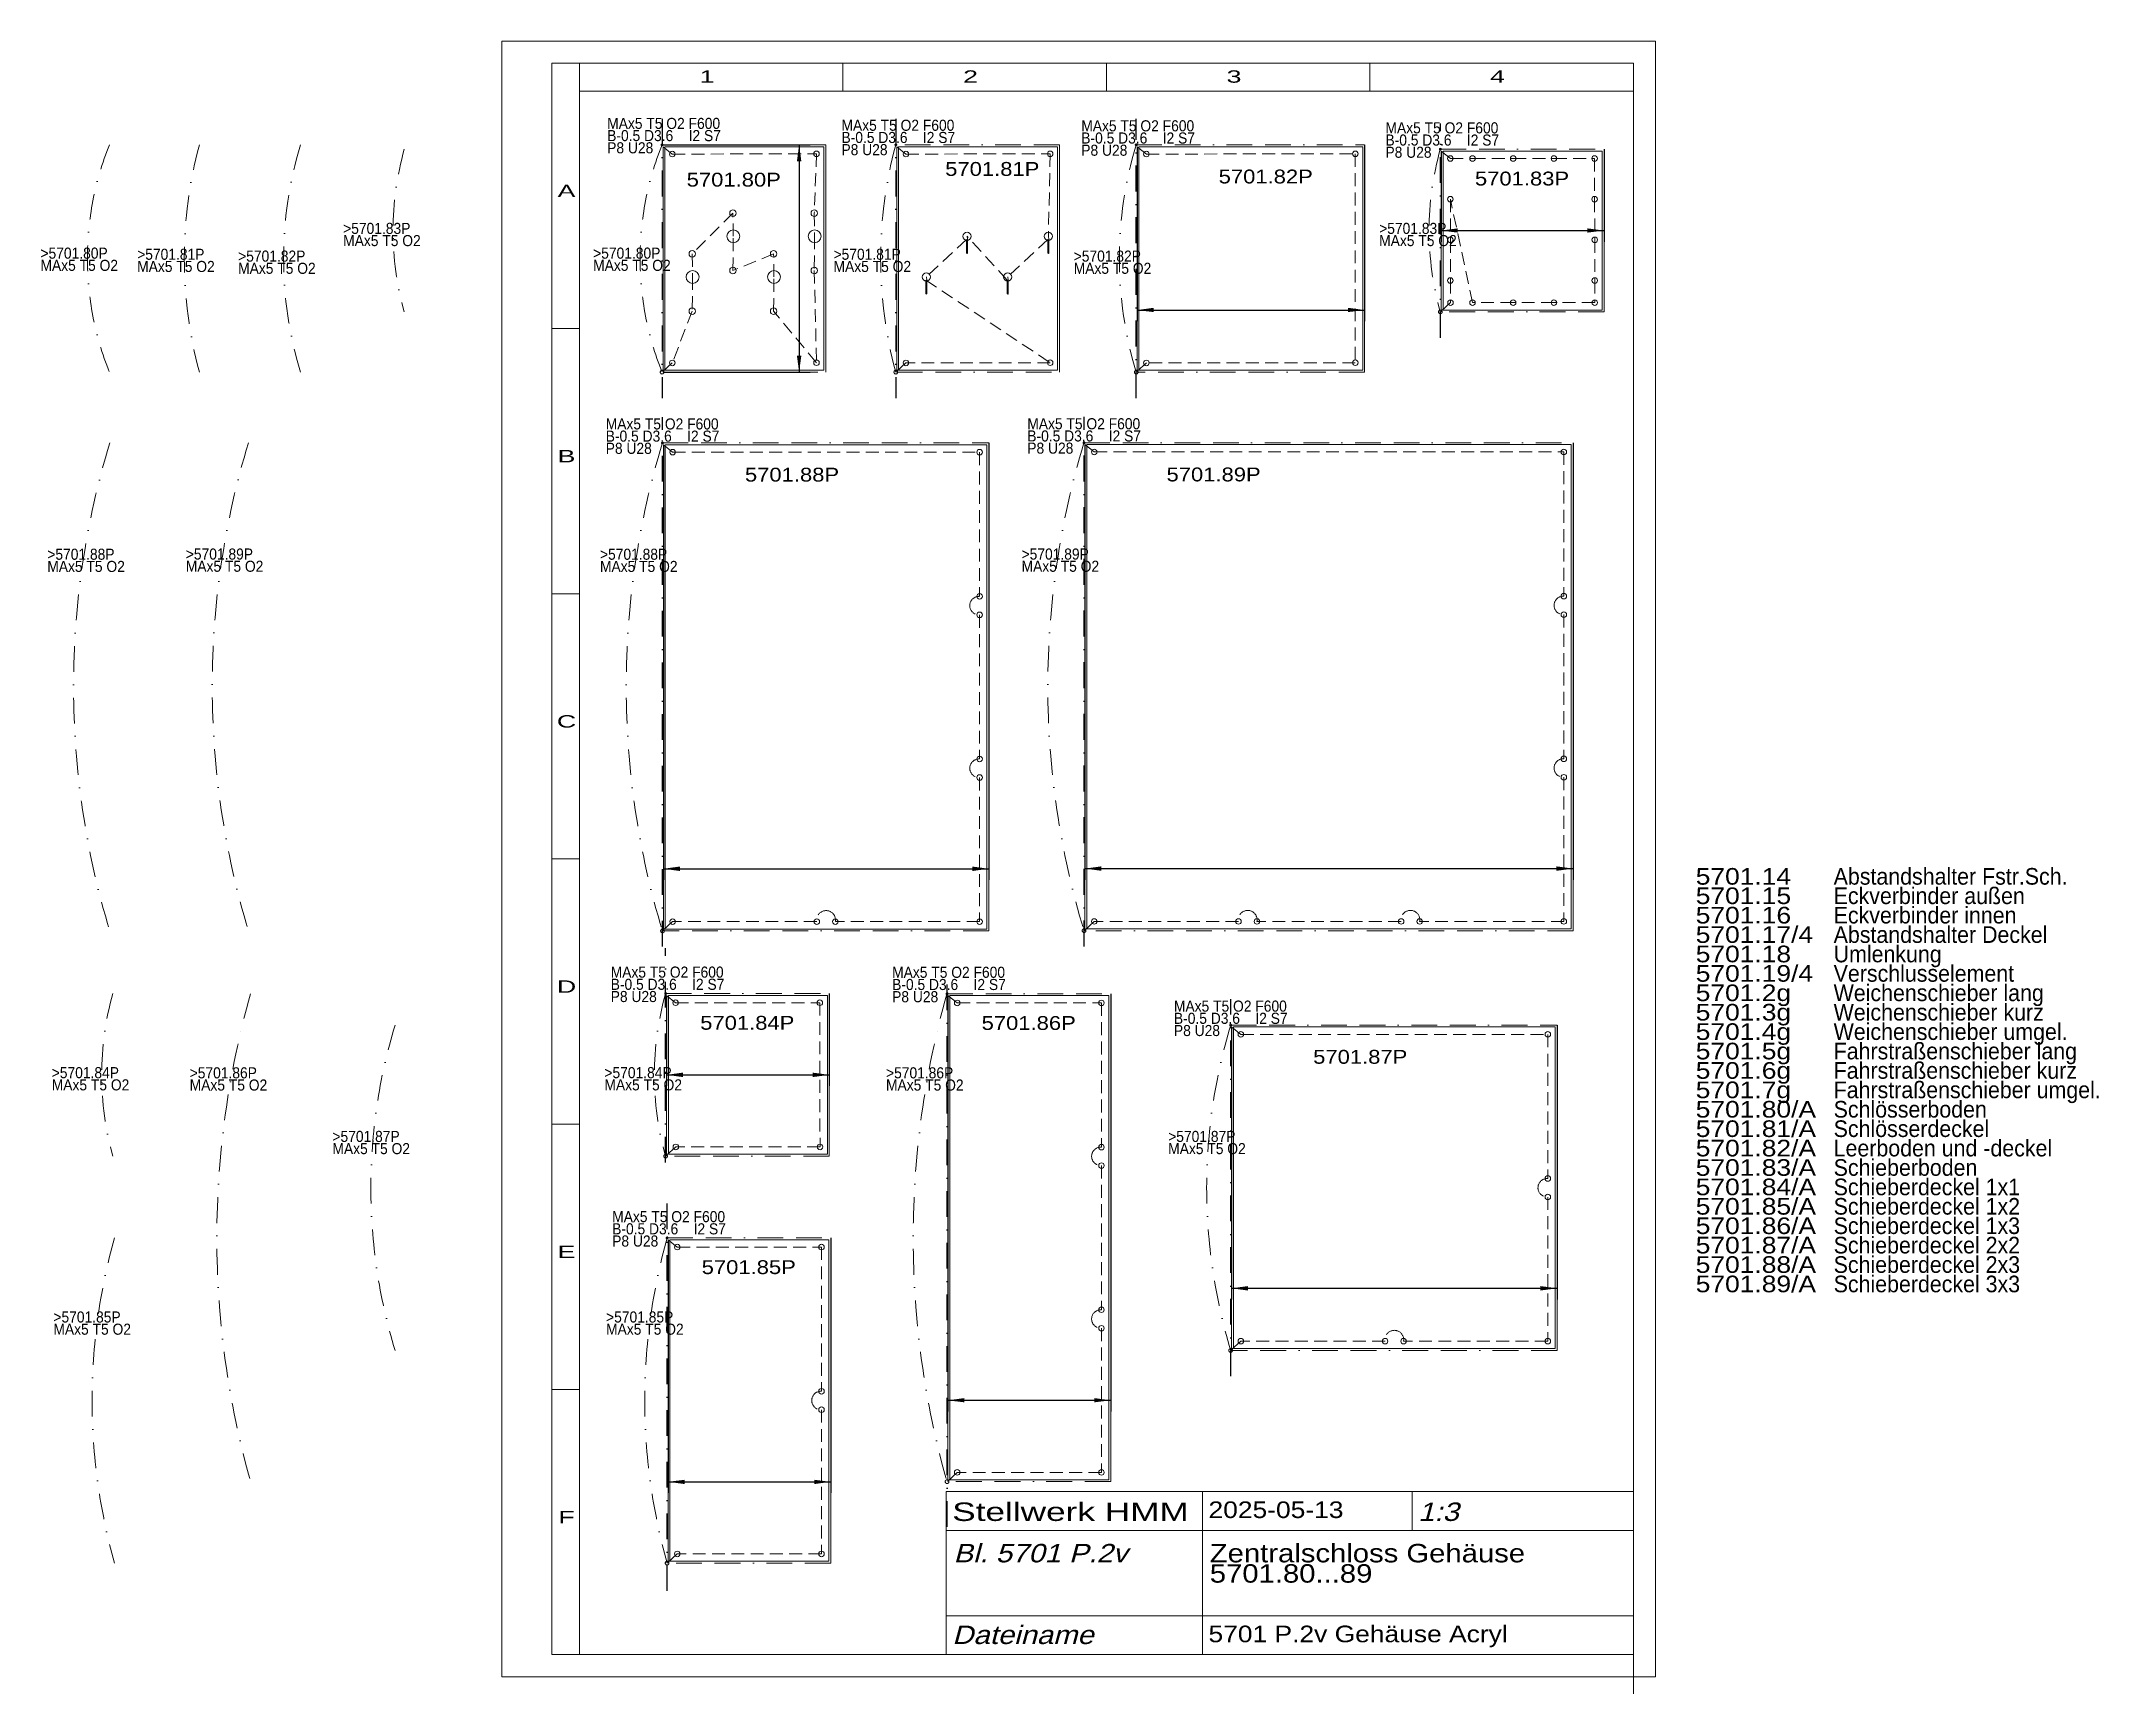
# Model space of a CAD drawing. Extents: x -246 to 867, y -6 to 888.
import ezdxf
from ezdxf.enums import TextEntityAlignment as Align

# ---------------------------------------------------------------- set-up
doc = ezdxf.new("R2010")
doc.units = 0
doc.header["$LTSCALE"] = 27.857125
for name, pattern in [('BORDER', [1.75, 0.5, -0.25, 0.5, -0.25, 0, -0.25]), ('DASHDOT', [1, 0.5, -0.25, 0, -0.25]), ('DASHED', [0.75, 0.5, -0.25]), ('HIDDEN', [0.375, 0.25, -0.125]), ('PHANTOM', [2.5, 1.25, -0.25, 0.25, -0.25, 0.25, -0.25])]:
    doc.linetypes.add(name, pattern=pattern)
for name, color, linetype, lineweight in [('5701_80P', 230, 'CONTINUOUS', 13), ('5701_81P', 230, 'CONTINUOUS', 13), ('5701_82P', 230, 'CONTINUOUS', 13), ('5701_83P', 230, 'CONTINUOUS', 13), ('5701_84P', 230, 'CONTINUOUS', 13), ('5701_85P', 230, 'CONTINUOUS', 13), ('5701_86P', 230, 'CONTINUOUS', 13), ('5701_87P', 230, 'CONTINUOUS', 13), ('5701_88P', 230, 'CONTINUOUS', 13), ('5701_89P', 230, 'CONTINUOUS', 13), ('5701_8X BODEN UND DECKEL', 142, 'CONTINUOUS', 18), ('5701___ ZENTRALSCHLOSS', 230, 'CONTINUOUS', 13), ('BEMASSUNG', 7, 'CONTINUOUS', 25), ('BESCHRIFTUNG', 7, 'CONTINUOUS', 25), ('BESCHRIFTUNG0', 7, 'CONTINUOUS', 25), ('MASSGRENZEN', 172, 'CONTINUOUS', 25), ('MASSLINIEN', 172, 'CONTINUOUS', 25), ('MASSTEXTE', 212, 'CONTINUOUS', 25), ('MITTELLINIEN', 5, 'DASHDOT', 25), ('STANDARD', 7, 'CONTINUOUS', 0)]:
    doc.layers.add(name, color=color, linetype=linetype, lineweight=lineweight)
doc.styles.add('Arial', font='arial.ttf')

# ---------------------------------------------------------------- blocks, each defined once
blk = doc.blocks.new('D192303872')
at = {"layer": 'MASSGRENZEN'}
for points in [[(346.6, 742.5), (355.5, 743.7), (355.5, 741.4)], [(469.6, 742.5), (460.7, 741.4), (460.7, 743.7)]]:
    blk.add_solid(points, dxfattribs=at)
at = {"layer": 'MASSLINIEN', "color": 172}
for p, q in [((346.6, 830.9), (346.6, 736.5)), ((469.6, 831.9), (469.6, 736.5)), ((346.6, 742.5), (469.6, 742.5))]:
    blk.add_line(p, q, dxfattribs=at)
blk = doc.blocks.new('D192304896')
at = {"layer": 'MASSGRENZEN'}
for points in [[(511.1, 785.5), (520, 786.7), (520, 784.4)], [(599.1, 785.5), (590.1, 784.4), (590.1, 786.7)]]:
    blk.add_solid(points, dxfattribs=at)
at = {"layer": 'MASSLINIEN', "color": 172}
for p, q in [((511.1, 828.5), (511.1, 779.5)), ((599.1, 829.5), (599.1, 779.5)), ((511.1, 785.5), (599.1, 785.5))]:
    blk.add_line(p, q, dxfattribs=at)
blk = doc.blocks.new('D192302592')
at = {"layer": 'MASSGRENZEN'}
for points in [[(163.8, 831.9), (165, 823), (162.6, 823)], [(163.8, 708.9), (162.6, 717.8), (165, 717.8)]]:
    blk.add_solid(points, dxfattribs=at)
at = {"layer": 'MASSLINIEN', "color": 172}
for p, q in [((89.7, 831.9), (169.8, 831.9)), ((163.8, 831.9), (163.8, 708.9)), ((90.2, 708.9), (169.8, 708.9))]:
    blk.add_line(p, q, dxfattribs=at)
blk = doc.blocks.new('D192300288')
at = {"layer": 'MASSGRENZEN'}
for points in [[(90.4, 440.2), (99.3, 441.4), (99.3, 439)], [(266.4, 440.2), (257.5, 439), (257.5, 441.4)]]:
    blk.add_solid(points, dxfattribs=at)
at = {"layer": 'MASSLINIEN', "color": 172}
for p, q in [((90.4, 669.6), (90.4, 434.2)), ((266.4, 670.6), (266.4, 434.2)), ((90.4, 440.2), (266.4, 440.2))]:
    blk.add_line(p, q, dxfattribs=at)
blk = doc.blocks.new('D192308224')
at = {"layer": 'MASSGRENZEN'}
for points in [[(92.1, 328.7), (101, 329.9), (101, 327.5)], [(180.1, 328.7), (171.1, 327.5), (171.1, 329.9)]]:
    blk.add_solid(points, dxfattribs=at)
at = {"layer": 'MASSLINIEN', "color": 172}
for p, q in [((92.1, 371.7), (92.1, 322.7)), ((180.1, 372.7), (180.1, 322.7)), ((92.1, 328.7), (180.1, 328.7))]:
    blk.add_line(p, q, dxfattribs=at)
blk = doc.blocks.new('D192300544')
at = {"layer": 'MASSGRENZEN'}
for points in [[(397.7, 213.2), (406.6, 214.4), (406.6, 212)], [(573.7, 213.2), (564.7, 212), (564.7, 214.4)]]:
    blk.add_solid(points, dxfattribs=at)
at = {"layer": 'MASSLINIEN', "color": 172}
for p, q in [((397.7, 354.6), (397.7, 207.2)), ((573.7, 355.6), (573.7, 207.2)), ((397.7, 213.2), (573.7, 213.2))]:
    blk.add_line(p, q, dxfattribs=at)
blk = doc.blocks.new('D192315136')
at = {"layer": 'MASSGRENZEN'}
for points in [[(318.4, 440.3), (327.3, 441.5), (327.3, 439.1)], [(582.4, 440.3), (573.4, 439.1), (573.4, 441.5)]]:
    blk.add_solid(points, dxfattribs=at)
at = {"layer": 'MASSLINIEN', "color": 172}
for p, q in [((318.4, 669.7), (318.4, 434.3)), ((582.4, 670.7), (582.4, 434.3)), ((318.4, 440.3), (582.4, 440.3))]:
    blk.add_line(p, q, dxfattribs=at)
blk = doc.blocks.new('D192312064')
at = {"layer": 'MASSGRENZEN'}
for points in [[(92.9, 108.5), (101.9, 109.6), (101.9, 107.3)], [(180.9, 108.5), (172, 107.3), (172, 109.6)]]:
    blk.add_solid(points, dxfattribs=at)
at = {"layer": 'MASSLINIEN', "color": 172}
for p, q in [((92.9, 239.5), (92.9, 102.5)), ((180.9, 240.5), (180.9, 102.5)), ((92.9, 108.5), (180.9, 108.5))]:
    blk.add_line(p, q, dxfattribs=at)
blk = doc.blocks.new('D192307968')
at = {"layer": 'MASSGRENZEN'}
for points in [[(244.3, 152.6), (253.2, 153.8), (253.2, 151.5)], [(332.3, 152.6), (323.4, 151.5), (323.4, 153.8)]]:
    blk.add_solid(points, dxfattribs=at)
at = {"layer": 'MASSLINIEN', "color": 172}
for p, q in [((244.3, 371.6), (244.3, 146.6)), ((332.3, 372.6), (332.3, 146.6)), ((244.3, 152.6), (332.3, 152.6))]:
    blk.add_line(p, q, dxfattribs=at)

msp = doc.modelspace()

# ---------------------------------------------------------------- linework, layer by layer
at = {"layer": '5701_80P', "linetype": 'BORDER'}
for p, q in [((178.2, 831.9), (89.7, 831.9)), ((90.2, 708.9), (178.2, 708.9))]:
    msp.add_line(p, q, dxfattribs=at)
at = {"layer": '5701_80P', "linetype": 'CONTINUOUS'}
for p, q in [((90.2, 830.9), (90.2, 708.9)), ((178.2, 708.9), (178.2, 831.9))]:
    msp.add_line(p, q, dxfattribs=at)
at = {"layer": '5701_80P', "linetype": 'HIDDEN'}
for p, q in [((90.2, 830.9), (95.2, 826.9)), ((95.2, 826.9), (173.2, 827)), ((173.2, 827), (172, 794.9)), ((128, 794.9), (106, 772.9)), ((128.2, 782.4), (128, 794.9)), ((172, 794.9), (172.2, 782.4)), ((128, 763.9), (128.2, 782.4)), ((172.2, 782.4), (172, 763.9)), ((106, 772.9), (106.2, 760.4)), ((150, 772.9), (128, 763.9)), ((150.2, 760.4), (150, 772.9)), ((106.2, 760.4), (106, 741.9)), ((150, 741.9), (150.2, 760.4)), ((172, 763.9), (173.2, 714)), ((106, 741.9), (95.2, 713.9)), ((173.2, 714), (150, 741.9)), ((95.2, 713.9), (89.7, 708.9))]:
    msp.add_line(p, q, dxfattribs=at)
at = {"layer": '5701_80P', "linetype": 'PHANTOM'}
for centre, radius in [((89.7, 831.9), 0.5), ((89.7, 708.9), 1)]:
    msp.add_circle(centre, radius, dxfattribs=at)
at = {"layer": '5701_80P'}
for centre, radius in [((95.2, 826.9), 1.5), ((173.2, 827), 1.5), ((128, 794.9), 1.75), ((172, 794.9), 1.75), ((128.2, 782.4), 3.5), ((172.2, 782.4), 3.5), ((106, 772.9), 1.75), ((150, 772.9), 1.75), ((106.2, 760.4), 3.5), ((128, 763.9), 1.75), ((150.2, 760.4), 3.5), ((172, 763.9), 1.75), ((106, 741.9), 1.75), ((150, 741.9), 1.75), ((95.2, 713.9), 1.5), ((173.2, 714), 1.5)]:
    msp.add_circle(centre, radius, dxfattribs=at)
at = {"layer": '5701_81P', "linetype": 'BORDER'}
for p, q in [((304.6, 831.9), (216.1, 831.9)), ((216.6, 708.9), (304.6, 708.9))]:
    msp.add_line(p, q, dxfattribs=at)
at = {"layer": '5701_81P', "linetype": 'CONTINUOUS'}
for p, q in [((216.6, 830.9), (216.6, 708.9)), ((304.6, 708.9), (304.6, 831.9))]:
    msp.add_line(p, q, dxfattribs=at)
at = {"layer": '5701_81P', "linetype": 'HIDDEN'}
for p, q in [((216.6, 830.9), (221.6, 826.9)), ((221.6, 826.9), (299.6, 827)), ((299.6, 827), (298.6, 782.4)), ((254.3, 780.7), (232.6, 760.4)), ((276.3, 758.7), (254.6, 782.4)), ((298.3, 780.7), (276.6, 760.4)), ((232.3, 758.7), (299.6, 714)), ((221.6, 713.9), (216.1, 708.9)), ((299.6, 714), (221.6, 713.9))]:
    msp.add_line(p, q, dxfattribs=at)
at = {"layer": '5701_81P'}
for p, q in [((254.3, 780.7), (254.3, 773.4)), ((254.8, 780.7), (254.6, 782.4)), ((254.8, 780.7), (254.8, 773.4)), ((298.3, 780.7), (298.3, 773.4)), ((298.8, 780.7), (298.6, 782.4)), ((298.8, 780.7), (298.8, 773.4)), ((232.3, 758.7), (232.3, 751.4)), ((232.8, 758.7), (232.6, 760.4)), ((232.8, 758.7), (232.8, 751.4)), ((276.3, 758.7), (276.3, 751.4)), ((276.8, 758.7), (276.6, 760.4)), ((276.8, 758.7), (276.8, 751.4))]:
    msp.add_line(p, q, dxfattribs=at)
at = {"layer": '5701_81P', "linetype": 'PHANTOM'}
for centre, radius in [((216.1, 831.9), 0.5), ((216.1, 708.9), 1)]:
    msp.add_circle(centre, radius, dxfattribs=at)
at = {"layer": '5701_81P'}
for centre, radius in [((221.6, 826.9), 1.5), ((299.6, 827), 1.5), ((254.6, 782.4), 2.25), ((298.6, 782.4), 2.25), ((232.6, 760.4), 2.25), ((276.6, 760.4), 2.25), ((221.6, 713.9), 1.5), ((299.6, 714), 1.5)]:
    msp.add_circle(centre, radius, dxfattribs=at)
for centre in [(254.6, 773.4), (298.6, 773.4), (232.6, 751.4), (276.6, 751.4)]:
    msp.add_arc(centre, 0.25, 180, 360, dxfattribs=at)
at = {"layer": '5701_82P', "linetype": 'BORDER'}
for p, q in [((346.1, 831.9), (469.6, 831.9)), ((469.6, 708.9), (346.6, 708.9))]:
    msp.add_line(p, q, dxfattribs=at)
at = {"layer": '5701_82P', "linetype": 'CONTINUOUS'}
for p, q in [((346.6, 708.9), (346.6, 830.9)), ((469.6, 831.9), (469.6, 708.9))]:
    msp.add_line(p, q, dxfattribs=at)
at = {"layer": '5701_82P', "linetype": 'HIDDEN'}
for p, q in [((346.6, 830.9), (351.6, 826.9)), ((351.6, 826.9), (464.6, 827)), ((464.6, 827), (464.6, 714)), ((351.6, 713.9), (346.1, 708.9)), ((464.6, 714), (351.6, 713.9))]:
    msp.add_line(p, q, dxfattribs=at)
at = {"layer": '5701_82P', "linetype": 'PHANTOM'}
for centre, radius in [((346.1, 831.9), 0.5), ((346.1, 708.9), 1)]:
    msp.add_circle(centre, radius, dxfattribs=at)
at = {"layer": '5701_82P'}
for centre in [(351.6, 826.9), (464.6, 827), (351.6, 713.9), (464.6, 714)]:
    msp.add_circle(centre, 1.5, dxfattribs=at)
at = {"layer": '5701_83P', "linetype": 'BORDER'}
for p, q in [((510.6, 829.5), (599.1, 829.5)), ((599.1, 741.5), (511.1, 741.5))]:
    msp.add_line(p, q, dxfattribs=at)
at = {"layer": '5701_83P', "linetype": 'HIDDEN'}
for p, q in [((511.1, 828.5), (516, 824.5)), ((516, 824.5), (528, 824.5)), ((528, 824.5), (550, 824.5)), ((550, 824.5), (572, 824.5)), ((572, 824.5), (594, 824.5)), ((594, 824.5), (594, 802.5)), ((528, 746.5), (516, 802.5)), ((516, 802.5), (516, 780.5)), ((594, 802.5), (594.1, 780.5)), ((516, 780.5), (516, 758.5)), ((594.1, 780.5), (594.1, 758.5)), ((516, 758.5), (516.1, 746.5)), ((594.1, 758.5), (594.1, 746.5)), ((516.1, 746.5), (510.6, 741.5)), ((550, 746.5), (528, 746.5)), ((572, 746.5), (550, 746.5)), ((594.1, 746.5), (572, 746.5))]:
    msp.add_line(p, q, dxfattribs=at)
at = {"layer": '5701_83P', "linetype": 'CONTINUOUS'}
for p, q in [((511.1, 741.5), (511.1, 828.5)), ((599.1, 829.5), (599.1, 741.5))]:
    msp.add_line(p, q, dxfattribs=at)
at = {"layer": '5701_83P', "linetype": 'PHANTOM'}
for centre, radius in [((510.6, 829.5), 0.5), ((510.6, 741.5), 1)]:
    msp.add_circle(centre, radius, dxfattribs=at)
at = {"layer": '5701_83P'}
for centre in [(516, 824.5), (528, 824.5), (550, 824.5), (572, 824.5), (594, 824.5), (516, 802.5), (594, 802.5), (516, 780.5), (594.1, 780.5), (516, 758.5), (594.1, 758.5), (516.1, 746.5), (528, 746.5), (550, 746.5), (572, 746.5), (594.1, 746.5)]:
    msp.add_circle(centre, 1.5, dxfattribs=at)
at = {"layer": '5701_84P', "linetype": 'BORDER'}
for p, q in [((91.6, 372.7), (180.1, 372.7)), ((180.1, 284.7), (92.1, 284.7))]:
    msp.add_line(p, q, dxfattribs=at)
at = {"layer": '5701_84P', "linetype": 'HIDDEN'}
for p, q in [((92.1, 371.7), (97, 367.7)), ((97, 367.7), (175, 367.7)), ((175, 367.7), (175.1, 289.7)), ((97.1, 289.7), (91.6, 284.7)), ((175.1, 289.7), (97.1, 289.7))]:
    msp.add_line(p, q, dxfattribs=at)
at = {"layer": '5701_84P', "linetype": 'CONTINUOUS'}
for p, q in [((92.1, 284.7), (92.1, 371.7)), ((180.1, 372.7), (180.1, 284.7))]:
    msp.add_line(p, q, dxfattribs=at)
at = {"layer": '5701_84P', "linetype": 'PHANTOM'}
for centre, radius in [((91.6, 372.7), 0.5), ((91.6, 284.7), 1)]:
    msp.add_circle(centre, radius, dxfattribs=at)
at = {"layer": '5701_84P'}
for centre in [(97, 367.7), (175, 367.7), (97.1, 289.7), (175.1, 289.7)]:
    msp.add_circle(centre, 1.5, dxfattribs=at)
at = {"layer": '5701_85P', "linetype": 'BORDER'}
for p, q in [((92.4, 240.5), (180.9, 240.5)), ((180.9, 64.5), (92.9, 64.5))]:
    msp.add_line(p, q, dxfattribs=at)
at = {"layer": '5701_85P', "linetype": 'HIDDEN'}
for p, q in [((92.9, 239.5), (97.9, 235.5)), ((97.9, 235.5), (175.9, 235.5)), ((175.9, 235.5), (175.9, 157.5)), ((175.9, 147.5), (175.9, 69.5)), ((97.9, 69.5), (92.4, 64.5)), ((175.9, 69.5), (97.9, 69.5))]:
    msp.add_line(p, q, dxfattribs=at)
at = {"layer": '5701_85P', "linetype": 'CONTINUOUS'}
for p, q in [((92.9, 64.5), (92.9, 239.5)), ((180.9, 240.5), (180.9, 64.5))]:
    msp.add_line(p, q, dxfattribs=at)
at = {"layer": '5701_85P', "linetype": 'PHANTOM'}
for centre, radius in [((92.4, 240.5), 0.5), ((92.4, 64.5), 1)]:
    msp.add_circle(centre, radius, dxfattribs=at)
at = {"layer": '5701_85P'}
for centre in [(97.9, 235.5), (175.9, 235.5), (175.9, 157.5), (175.9, 147.5), (97.9, 69.5), (175.9, 69.5)]:
    msp.add_circle(centre, 1.5, dxfattribs=at)
at = {"layer": '5701_85P', "linetype": 'DASHED'}
msp.add_arc((175.6, 152.5), 5.01, 86.356, 273.3096, dxfattribs=at)
at = {"layer": '5701_86P', "linetype": 'BORDER'}
for p, q in [((243.8, 372.6), (332.3, 372.6)), ((332.3, 108.6), (244.3, 108.6))]:
    msp.add_line(p, q, dxfattribs=at)
at = {"layer": '5701_86P', "linetype": 'HIDDEN'}
for p, q in [((244.3, 371.6), (249.3, 367.6)), ((249.3, 367.6), (327.3, 367.6)), ((327.3, 367.6), (327.3, 289.6)), ((327.3, 279.6), (327.3, 201.6)), ((327.3, 191.6), (327.3, 113.6)), ((249.3, 113.6), (243.8, 108.6)), ((327.3, 113.6), (249.3, 113.6))]:
    msp.add_line(p, q, dxfattribs=at)
at = {"layer": '5701_86P', "linetype": 'CONTINUOUS'}
for p, q in [((244.3, 108.6), (244.3, 371.6)), ((332.3, 372.6), (332.3, 108.6))]:
    msp.add_line(p, q, dxfattribs=at)
at = {"layer": '5701_86P', "linetype": 'PHANTOM'}
for centre, radius in [((243.8, 372.6), 0.5), ((243.8, 108.6), 1)]:
    msp.add_circle(centre, radius, dxfattribs=at)
at = {"layer": '5701_86P'}
for centre in [(249.3, 367.6), (327.3, 367.6), (327.3, 289.6), (327.3, 279.6), (327.3, 201.6), (327.3, 191.6), (249.3, 113.6), (327.3, 113.6)]:
    msp.add_circle(centre, 1.5, dxfattribs=at)
at = {"layer": '5701_86P', "linetype": 'DASHED'}
for centre in [(327, 284.6), (327, 196.6)]:
    msp.add_arc(centre, 5.01, 86.356, 273.3096, dxfattribs=at)
at = {"layer": '5701_87P', "linetype": 'BORDER'}
for p, q in [((397.2, 355.6), (573.7, 355.6)), ((573.7, 179.6), (397.7, 179.6))]:
    msp.add_line(p, q, dxfattribs=at)
at = {"layer": '5701_87P', "linetype": 'HIDDEN'}
for p, q in [((397.7, 354.6), (402.7, 350.6)), ((402.7, 350.6), (568.7, 350.6)), ((568.7, 350.6), (568.7, 272.6)), ((568.7, 262.6), (568.7, 184.6)), ((402.7, 184.6), (397.2, 179.6)), ((480.7, 184.6), (402.7, 184.6)), ((568.7, 184.6), (490.7, 184.6))]:
    msp.add_line(p, q, dxfattribs=at)
at = {"layer": '5701_87P', "linetype": 'CONTINUOUS'}
for p, q in [((397.7, 179.6), (397.7, 354.6)), ((573.7, 355.6), (573.7, 179.6))]:
    msp.add_line(p, q, dxfattribs=at)
at = {"layer": '5701_87P', "linetype": 'PHANTOM'}
for centre, radius in [((397.2, 355.6), 0.5), ((397.2, 179.6), 1)]:
    msp.add_circle(centre, radius, dxfattribs=at)
at = {"layer": '5701_87P'}
for centre in [(402.7, 350.6), (568.7, 350.6), (568.7, 272.6), (568.7, 262.6), (402.7, 184.6), (480.7, 184.6), (490.7, 184.6), (568.7, 184.6)]:
    msp.add_circle(centre, 1.5, dxfattribs=at)
at = {"layer": '5701_87P', "linetype": 'DASHED'}
for centre, radius, start, end in [((568.4, 267.6), 5.01, 86.356, 273.3096), ((485.7, 185.4), 5.07, 350.3947, 549.4482)]:
    msp.add_arc(centre, radius, start, end, dxfattribs=at)
at = {"layer": '5701_88P', "linetype": 'BORDER'}
for p, q in [((89.9, 670.6), (266.4, 670.6)), ((266.4, 406.6), (90.4, 406.6))]:
    msp.add_line(p, q, dxfattribs=at)
at = {"layer": '5701_88P', "linetype": 'CONTINUOUS'}
for p, q in [((90.4, 406.6), (90.4, 669.6)), ((266.4, 670.6), (266.4, 406.6))]:
    msp.add_line(p, q, dxfattribs=at)
at = {"layer": '5701_88P', "linetype": 'HIDDEN'}
for p, q in [((90.4, 669.6), (95.4, 665.6)), ((95.4, 665.6), (261.4, 665.6)), ((261.4, 665.6), (261.4, 587.6)), ((261.4, 577.6), (261.4, 499.6)), ((261.4, 489.6), (261.4, 411.6)), ((95.4, 411.6), (89.9, 406.6)), ((173.4, 411.6), (95.4, 411.6)), ((261.4, 411.6), (183.4, 411.6))]:
    msp.add_line(p, q, dxfattribs=at)
at = {"layer": '5701_88P', "linetype": 'PHANTOM'}
for centre, radius in [((89.9, 670.6), 0.5), ((89.9, 406.6), 1)]:
    msp.add_circle(centre, radius, dxfattribs=at)
at = {"layer": '5701_88P'}
for centre in [(95.4, 665.6), (261.4, 665.6), (261.4, 587.6), (261.4, 577.6), (261.4, 499.6), (261.4, 489.6), (95.4, 411.6), (173.4, 411.6), (183.4, 411.6), (261.4, 411.6)]:
    msp.add_circle(centre, 1.5, dxfattribs=at)
at = {"layer": '5701_88P', "linetype": 'DASHED'}
for centre, radius, start, end in [((261.1, 582.6), 5.01, 86.356, 273.3096), ((261.1, 494.6), 5.01, 86.356, 273.3096), ((178.4, 412.5), 5.07, 350.3947, 549.4482)]:
    msp.add_arc(centre, radius, start, end, dxfattribs=at)
at = {"layer": '5701_89P', "linetype": 'BORDER'}
for p, q in [((317.9, 670.7), (582.4, 670.7)), ((582.4, 406.7), (318.4, 406.7))]:
    msp.add_line(p, q, dxfattribs=at)
at = {"layer": '5701_89P', "linetype": 'HIDDEN'}
for p, q in [((318.4, 669.7), (323.4, 665.7)), ((323.4, 665.7), (577.4, 665.7)), ((577.4, 665.7), (577.4, 587.7)), ((577.4, 577.7), (577.4, 499.7)), ((577.4, 489.7), (577.4, 411.7)), ((323.4, 411.7), (317.9, 406.7)), ((401.4, 411.7), (323.4, 411.7)), ((489.4, 411.7), (411.4, 411.7)), ((577.4, 411.7), (499.4, 411.7))]:
    msp.add_line(p, q, dxfattribs=at)
at = {"layer": '5701_89P', "linetype": 'CONTINUOUS'}
for p, q in [((318.4, 406.7), (318.4, 669.7)), ((582.4, 670.7), (582.4, 406.7))]:
    msp.add_line(p, q, dxfattribs=at)
at = {"layer": '5701_89P', "linetype": 'PHANTOM'}
for centre, radius in [((317.9, 670.7), 0.5), ((317.9, 406.7), 1)]:
    msp.add_circle(centre, radius, dxfattribs=at)
at = {"layer": '5701_89P'}
for centre in [(323.4, 665.7), (577.4, 665.7), (577.4, 587.7), (577.4, 577.7), (577.4, 499.7), (577.4, 489.7), (323.4, 411.7), (401.4, 411.7), (411.4, 411.7), (489.4, 411.7), (499.4, 411.7), (577.4, 411.7)]:
    msp.add_circle(centre, 1.5, dxfattribs=at)
at = {"layer": '5701_89P', "linetype": 'DASHED'}
for centre, radius, start, end in [((577.1, 582.7), 5.01, 86.356, 273.3096), ((577.1, 494.7), 5.01, 86.356, 273.3096), ((406.4, 412.6), 5.07, 350.3947, 549.4482), ((494.4, 412.6), 5.07, 350.3947, 549.4482)]:
    msp.add_arc(centre, radius, start, end, dxfattribs=at)
at = {"layer": '5701_8X BODEN UND DECKEL'}
for p, q in [((177.2, 830.9), (91.2, 830.9)), ((91.2, 830.9), (91.2, 709.9)), ((177.2, 709.9), (177.2, 830.9)), ((217.6, 830.9), (217.6, 709.9)), ((303.6, 830.9), (217.6, 830.9)), ((303.6, 709.9), (303.6, 830.9)), ((347.6, 830.9), (468.6, 830.9)), ((347.6, 709.9), (347.6, 830.9)), ((468.6, 830.9), (468.6, 709.9)), ((512.1, 828.5), (598.1, 828.5)), ((512.1, 742.5), (512.1, 828.5)), ((598.1, 828.5), (598.1, 742.5)), ((598.1, 742.5), (512.1, 742.5)), ((91.2, 709.9), (177.2, 709.9)), ((217.6, 709.9), (303.6, 709.9)), ((468.6, 709.9), (347.6, 709.9)), ((91.4, 669.6), (265.4, 669.6)), ((91.4, 407.6), (91.4, 669.6)), ((265.4, 669.6), (265.4, 407.6)), ((319.4, 407.7), (319.4, 669.7)), ((319.4, 669.7), (581.4, 669.7)), ((581.4, 669.7), (581.4, 407.7)), ((265.4, 407.6), (91.4, 407.6)), ((581.4, 407.7), (319.4, 407.7)), ((93.1, 371.7), (179.1, 371.7)), ((93.1, 285.7), (93.1, 371.7)), ((179.1, 371.7), (179.1, 285.7)), ((245.3, 109.6), (245.3, 371.6)), ((245.3, 371.6), (331.3, 371.6)), ((331.3, 371.6), (331.3, 109.6)), ((398.7, 180.6), (398.7, 354.6)), ((398.7, 354.6), (572.7, 354.6)), ((572.7, 354.6), (572.7, 180.6)), ((179.1, 285.7), (93.1, 285.7)), ((93.9, 239.5), (179.9, 239.5)), ((93.9, 65.5), (93.9, 239.5)), ((179.9, 239.5), (179.9, 65.5)), ((572.7, 180.6), (398.7, 180.6)), ((331.3, 109.6), (245.3, 109.6)), ((179.9, 65.5), (93.9, 65.5))]:
    msp.add_line(p, q, dxfattribs=at)
at = {"layer": '5701___ ZENTRALSCHLOSS', "linetype": 'DASHDOT'}
for centre, radius, start, end in [((-55.8, 770.4), 165.3, 158.1525, 201.8475), ((67.7, 770.4), 236.4, 164.9189, 195.0811), ((97, 770.4), 212, 163.136, 196.864), ((106.4, 785.5), 162.2, 164.2624, 195.7376), ((243.1, 770.4), 165.3, 158.1525, 201.8475), ((444.3, 770.4), 236.4, 164.9189, 195.0811), ((549, 770.4), 212, 163.136, 196.864), ((666.7, 785.5), 162.2, 164.2624, 195.7376), ((226.4, 538.6), 455, 163.136, 196.864), ((301.4, 538.7), 455, 163.136, 196.864), ((525.3, 538.6), 455, 163.136, 196.864), ((753.3, 538.7), 455, 163.136, 196.864), ((-51.2, 328.7), 162.2, 164.2624, 195.7376), ((335.6, 240.6), 486.7, 164.2624, 195.7376), ((247.7, 328.7), 162.2, 164.2624, 195.7376), ((712.2, 240.6), 486.7, 164.2624, 195.7376), ((235.5, 267.6), 303.3, 163.136, 196.864), ((687.5, 267.6), 303.3, 163.136, 196.864), ((105.8, 152.5), 324.4, 164.2624, 195.7376), ((404.7, 152.5), 324.4, 164.2624, 195.7376)]:
    msp.add_arc(centre, radius, start, end, dxfattribs=at)
at = {"layer": 'MITTELLINIEN'}
for p, q in [((89.7, 845.9), (89.7, 694.9)), ((216.1, 845.9), (216.1, 694.9)), ((346.1, 694.9), (346.1, 845.9)), ((510.6, 727.5), (510.6, 843.5)), ((89.9, 398.1), (89.9, 684.6)), ((317.9, 398.2), (317.9, 684.7)), ((91.6, 281.3), (91.6, 397.3)), ((243.8, 84.1), (243.8, 387.6)), ((397.2, 165.6), (397.2, 369.6)), ((92.4, 49.5), (92.4, 265))]:
    msp.add_line(p, q, dxfattribs=at)
at = {"layer": 'STANDARD'}
for p, q in [((3, 3), (3, 888)), ((3, 888), (627, 888)), ((627, 888), (627, 3)), ((30, 15), (30, 876)), ((30, 876), (45, 876)), ((45, 876), (615, 876)), ((45, 861), (45, 876)), ((187.5, 876), (187.5, 861)), ((330, 876), (330, 861)), ((472.5, 876), (472.5, 861)), ((615, 876), (615, 861)), ((615, 876), (615, -6.2)), ((45, 861), (615, 861)), ((45, 15), (45, 861)), ((30, 732.5), (45, 732.5)), ((30, 589), (45, 589)), ((615, 525.1), (615, 15)), ((30, 445.5), (45, 445.5)), ((30, 302), (45, 302)), ((30, 158.5), (45, 158.5)), ((30, 15), (45, 15)), ((615, 15), (45, 15)), ((627, 3), (3, 3))]:
    msp.add_line(p, q, dxfattribs=at)
at = {"layer": 'STANDARD', "lineweight": 0}
for p, q in [((243.3, 103.2), (615, 103.2)), ((243.3, 103.2), (243.3, 15)), ((381.9, 103.2), (381.9, 15)), ((495.3, 103.2), (495.3, 82.2)), ((243.3, 82.2), (615, 82.2)), ((243.3, 36), (615, 36))]:
    msp.add_line(p, q, dxfattribs=at)

# ---------------------------------------------------------------- block references
at = {"layer": 'BEMASSUNG'}
for name in ['D192302592', 'D192303872', 'D192304896', 'D192300288', 'D192315136', 'D192308224', 'D192307968', 'D192300544', 'D192312064']:
    msp.add_blockref(name, (0, 0), dxfattribs=at)

# ---------------------------------------------------------------- texts
at = {"layer": '5701_80P', "insert": (60, 827.2), "char_height": 6, "attachment_point": 7, "line_spacing_factor": 0.66, "style": 'Arial'}
msp.add_mtext('\\W0.891790;MAx5 T5 O2 F600\\PB-0.5 D3.6    I2 S7\\PP8 U28', dxfattribs=at)
at = {"layer": '5701_81P', "insert": (186.7, 826.2), "char_height": 6, "attachment_point": 7, "line_spacing_factor": 0.66, "style": 'Arial'}
msp.add_mtext('\\W0.891790;MAx5 T5 O2 F600\\PB-0.5 D3.6    I2 S7\\PP8 U28', dxfattribs=at)
at = {"layer": '5701_82P', "insert": (316.4, 825.9), "char_height": 6, "attachment_point": 7, "line_spacing_factor": 0.66, "style": 'Arial'}
msp.add_mtext('\\W0.891790;MAx5 T5 O2 F600\\PB-0.5 D3.6    I2 S7\\PP8 U28', dxfattribs=at)
at = {"layer": '5701_83P', "insert": (480.9, 824.8), "char_height": 6, "attachment_point": 7, "line_spacing_factor": 0.66, "style": 'Arial'}
msp.add_mtext('\\W0.891790;MAx5 T5 O2 F600\\PB-0.5 D3.6    I2 S7\\PP8 U28', dxfattribs=at)
at = {"layer": '5701_84P', "insert": (61.9, 368), "char_height": 6, "attachment_point": 7, "line_spacing_factor": 0.66, "style": 'Arial'}
msp.add_mtext('\\W0.891790;MAx5 T5 O2 F600\\PB-0.5 D3.6    I2 S7\\PP8 U28', dxfattribs=at)
at = {"layer": '5701_85P', "insert": (62.7, 235.7), "char_height": 6, "attachment_point": 7, "line_spacing_factor": 0.66, "style": 'Arial'}
msp.add_mtext('\\W0.891790;MAx5 T5 O2 F600\\PB-0.5 D3.6    I2 S7\\PP8 U28', dxfattribs=at)
at = {"layer": '5701_86P', "insert": (214.1, 367.9), "char_height": 6, "attachment_point": 7, "line_spacing_factor": 0.66, "style": 'Arial'}
msp.add_mtext('\\W0.891790;MAx5 T5 O2 F600\\PB-0.5 D3.6    I2 S7\\PP8 U28', dxfattribs=at)
at = {"layer": '5701_87P', "insert": (366.5, 349.6), "char_height": 6, "attachment_point": 7, "line_spacing_factor": 0.66, "style": 'Arial'}
msp.add_mtext('\\W0.891790;MAx5 T5 O2 F600\\PB-0.5 D3.6    I2 S7\\PP8 U28', dxfattribs=at)
at = {"layer": '5701_88P', "insert": (59.2, 664.6), "char_height": 6, "attachment_point": 7, "line_spacing_factor": 0.66, "style": 'Arial'}
msp.add_mtext('\\W0.891790;MAx5 T5 O2 F600\\PB-0.5 D3.6    I2 S7\\PP8 U28', dxfattribs=at)
at = {"layer": '5701_89P', "insert": (287.2, 664.7), "char_height": 6, "attachment_point": 7, "line_spacing_factor": 0.66, "style": 'Arial'}
msp.add_mtext('\\W0.891790;MAx5 T5 O2 F600\\PB-0.5 D3.6    I2 S7\\PP8 U28', dxfattribs=at)
at = {"layer": '5701___ ZENTRALSCHLOSS', "char_height": 6, "attachment_point": 7, "line_spacing_factor": 0.66, "style": 'Arial'}
for s, insert in [('\\W0.891720;>5701.83P\\PMAx5 T5 O2', (-82.8, 777)), ('\\W0.891720;>5701.83P\\PMAx5 T5 O2', (477.5, 777)), ('\\W0.891720;>5701.80P\\PMAx5 T5 O2', (-246.5, 763.6)), ('\\W0.891720;>5701.81P\\PMAx5 T5 O2', (-194.2, 763)), ('\\W0.891720;>5701.82P\\PMAx5 T5 O2', (-139.6, 762)), ('\\W0.891720;>5701.80P\\PMAx5 T5 O2', (52.4, 763.6)), ('\\W0.891720;>5701.81P\\PMAx5 T5 O2', (182.4, 763)), ('\\W0.891720;>5701.82P\\PMAx5 T5 O2', (312.3, 762)), ('\\W0.891720;>5701.88P\\PMAx5 T5 O2', (-242.8, 600.7)), ('\\W0.891720;>5701.89P\\PMAx5 T5 O2', (-167.9, 600.8)), ('\\W0.891720;>5701.88P\\PMAx5 T5 O2', (56.1, 600.7)), ('\\W0.891720;>5701.89P\\PMAx5 T5 O2', (284.1, 600.8)), ('\\W0.891720;>5701.84P\\PMAx5 T5 O2', (-240.4, 320.2)), ('\\W0.891720;>5701.86P\\PMAx5 T5 O2', (-165.8, 320.1)), ('\\W0.891720;>5701.84P\\PMAx5 T5 O2', (58.5, 320.2)), ('\\W0.891720;>5701.86P\\PMAx5 T5 O2', (210.8, 320.1)), ('\\W0.891720;>5701.87P\\PMAx5 T5 O2', (-88.6, 285.7)), ('\\W0.891720;>5701.87P\\PMAx5 T5 O2', (363.4, 285.7)), ('\\W0.891720;>5701.85P\\PMAx5 T5 O2', (-239.5, 188)), ('\\W0.891720;>5701.85P\\PMAx5 T5 O2', (59.4, 188))]:
    msp.add_mtext(s, dxfattribs=dict(at, insert=insert))
at = {"layer": 'BESCHRIFTUNG', "style": 'Arial', "width": 1.135104}
for s, p in [('5701.80P', (103, 809.3)), ('5701.81P', (242.8, 815.1)), ('5701.82P', (390.7, 811)), ('5701.83P', (529.3, 809.9)), ('5701.88P', (134.5, 649.7)), ('5701.89P', (362.5, 649.8)), ('5701.84P', (110.3, 353.1)), ('5701.86P', (262.5, 353)), ('5701.87P', (441.8, 334.7)), ('5701.85P', (111.1, 220.9))]:
    msp.add_text(s, height=7.5, dxfattribs=at).set_placement(p)
at = {"layer": 'BESCHRIFTUNG', "char_height": 9, "attachment_point": 1, "line_spacing_factor": 0.7, "style": 'Arial'}
for s, insert in [('\\W1.135139;5701.14\\P5701.15\\P5701.16\\P5701.17/4\\P5701.18\\P5701.19/4\\P5701.2g\\P5701.3g\\P5701.4g\\P5701.5g\\P5701.6g\\P5701.7g\\P5701.80/A\\P5701.81/A\\P5701.82/A\\P5701.83/A\\P5701.84/A\\P5701.85/A\\P5701.86/A\\P5701.87/A\\P5701.88/A\\P5701.89/A\\P', (648.7, 440.6)), ('\\W0.918901;Abstandshalter Fstr.Sch.\\PEckverbinder außen\\PEckverbinder innen\\PAbstandshalter Deckel\\PUmlenkung\\PVerschlusselement\\PWeichenschieber lang\\PWeichenschieber kurz\\PWeichenschieber umgel.\\PFahrstraßenschieber lang\\PFahrstraßenschieber kurz\\PFahrstraßenschieber umgel.\\PSchlösserboden\\PSchlösserdeckel\\PLeerboden und -deckel\\PSchieberboden\\PSchieberdeckel 1x1\\PSchieberdeckel 1x2\\PSchieberdeckel 1x3\\PSchieberdeckel 2x2\\PSchieberdeckel 2x3\\PSchieberdeckel 3x3\\P', (723.3, 440.6))]:
    msp.add_mtext(s, dxfattribs=dict(at, insert=insert))
at = {"layer": 'BESCHRIFTUNG0', "style": 'Arial'}
for s, height, width, p in [('Stellwerk HMM', 9.975, 1.365378, (246.6, 97.3)), ('2025-05-13', 9, 1.135137, (385.2, 97.9)), ('5701 P.2v Gehäuse Acryl', 9, 1.135063, (385.2, 30.7))]:
    msp.add_text(s, height=height, dxfattribs=dict(at, width=width)).set_placement(p, align=Align.TOP_LEFT)
at = {"layer": 'BESCHRIFTUNG0', "style": 'Arial', "oblique": 15}
for s, height, width, p in [('1:3', 9.97, 1.134865, (498.6, 97.3)), ('Bl. 5701 P.2v ', 9.975, 1.13493, (247.3, 74.9)), ('Dateiname', 9.97, 1.135074, (246.6, 30.7))]:
    msp.add_text(s, height=height, dxfattribs=dict(at, width=width)).set_placement(p, align=Align.TOP_LEFT)
at = {"layer": 'BESCHRIFTUNG0', "insert": (385.9, 74.9), "char_height": 9.975, "attachment_point": 1, "line_spacing_factor": 0.66, "style": 'Arial'}
msp.add_mtext('\\W1.134953;Zentralschloss Gehäuse\\P5701.80...89', dxfattribs=at)
at = {"layer": 'STANDARD', "style": 'Arial'}
for s, width, p in [('1', 1.547923, (114, 872.2)), ('2', 1.547922, (256.5, 872.2)), ('3', 1.547923, (399, 872.2)), ('4', 1.547923, (541.5, 872.2)), ('A', 1.547987, (38, 810.3)), ('B', 1.547987, (38, 666.8)), ('C', 1.548103, (38, 523.3)), ('D', 1.548104, (38, 379.8)), ('E', 1.547987, (38, 236.3)), ('F', 1.547769, (38, 92.8))]:
    msp.add_text(s, height=6.69, dxfattribs=dict(at, width=width)).set_placement(p, align=Align.TOP_CENTER)

doc.saveas('drawing.dxf')
